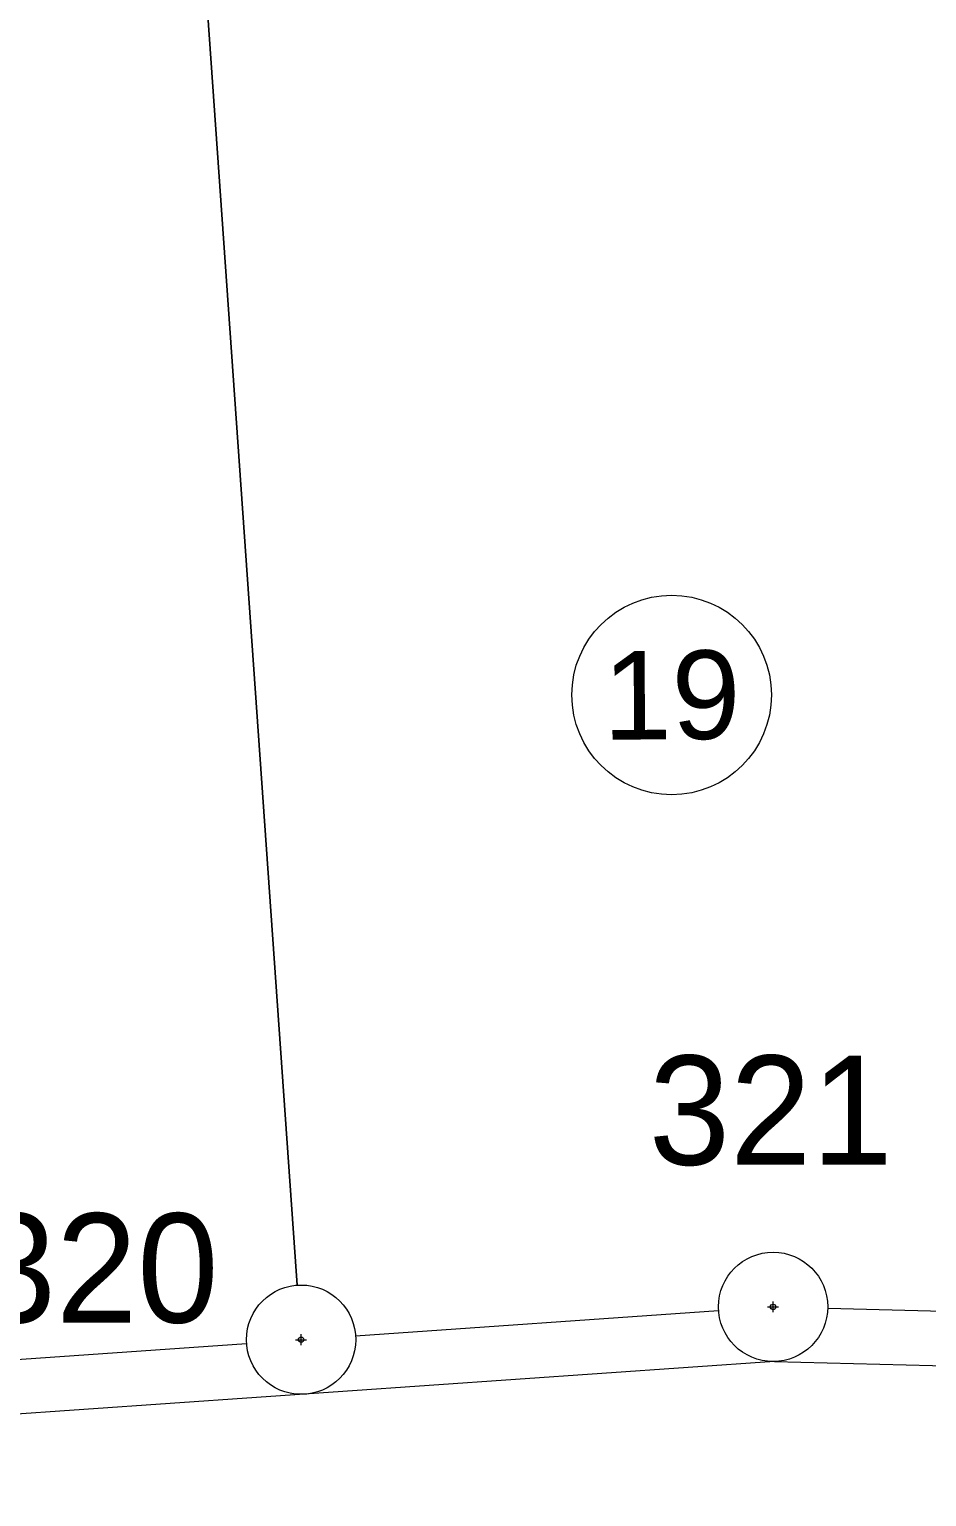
# Model space of a CAD drawing. Header units: metres. Extents: x 610261 to 617471, y 1314831 to 1317846.
# Drawn here: x 614720.95 to 614745.58, y 1316795.16 to 1316835.44 of the extents above; entities that cross this region are included whole.
import ezdxf
from ezdxf.enums import TextEntityAlignment as Align

# ---------------------------------------------------------------- set-up
doc = ezdxf.new("R2010")
doc.units = ezdxf.units.M
doc.header["$PDMODE"] = 34
doc.header["$PDSIZE"] = 0.15
doc.layers.add('24. numeros lotes', color=10, linetype='Continuous', lineweight=0)
doc.layers.add('6. calles', color=1, linetype='Continuous', lineweight=0)
doc.layers.add('CVL_CUADCON_LIN', color=8, linetype='Continuous')
doc.layers.add('Polígono', color=7, linetype='Continuous')
doc.styles.add('ARIAL', font='arial.ttf', dxfattribs={"width": 0.8, "height": 0.039688})

# ---------------------------------------------------------------- blocks, each defined once
blk = doc.blocks.new('232')
at = {"layer": '24. numeros lotes', "lineweight": 0}
blk.add_circle((605607.734, 1318514.402), 2.738, dxfattribs=at)
at = {"layer": '6. calles', "lineweight": 0}
for q in [(605557.228, 1318492.392), (605639.596, 1318495.351)]:
    blk.add_line((605610.553, 1318496.102), q, dxfattribs=at)
at = {"layer": 'Polígono', "lineweight": 0}
for points in [[(605597.461, 1318498.199), (605594.774, 1318536.442)], [(605594.774, 1318536.442), (605597.461, 1318498.199)], [(605612.019, 1318497.564), (605644.781, 1318496.717)], [(605599.063, 1318496.806), (605609.023, 1318497.499)], [(605559.269, 1318494.038), (605596.07, 1318496.598)]]:
    blk.add_lwpolyline(points, dxfattribs=at)
for centre in [(605610.519, 1318497.603), (605597.567, 1318496.702), (605597.567, 1318496.702)]:
    blk.add_circle(centre, 1.5, dxfattribs=at)
for p in [(605610.519, 1318497.603), (605597.567, 1318496.702), (605597.567, 1318496.702)]:
    blk.add_point(p, dxfattribs=at)
at = {"layer": '24. numeros lotes', "lineweight": 0, "style": 'ARIAL'}
blk.add_text('19', height=2.4315, rotation=0.4317, dxfattribs=at).set_placement((605607.734, 1318514.402), align=Align.MIDDLE_CENTER)
at = {"layer": 'Polígono', "lineweight": 0}
blk.add_text('321', height=3, dxfattribs=at).set_placement((605610.454, 1318500.603), align=Align.BOTTOM_CENTER)
blk.add_text('320', height=3, dxfattribs=at).set_placement((605595.302, 1318498.67), align=Align.MIDDLE_RIGHT)

msp = doc.modelspace()

# ---------------------------------------------------------------- block references
at = {"layer": 'CVL_CUADCON_LIN', "lineweight": 0}
msp.add_blockref('232', (9130.84291, -1697.23222), dxfattribs=at)

doc.saveas('drawing.dxf')
